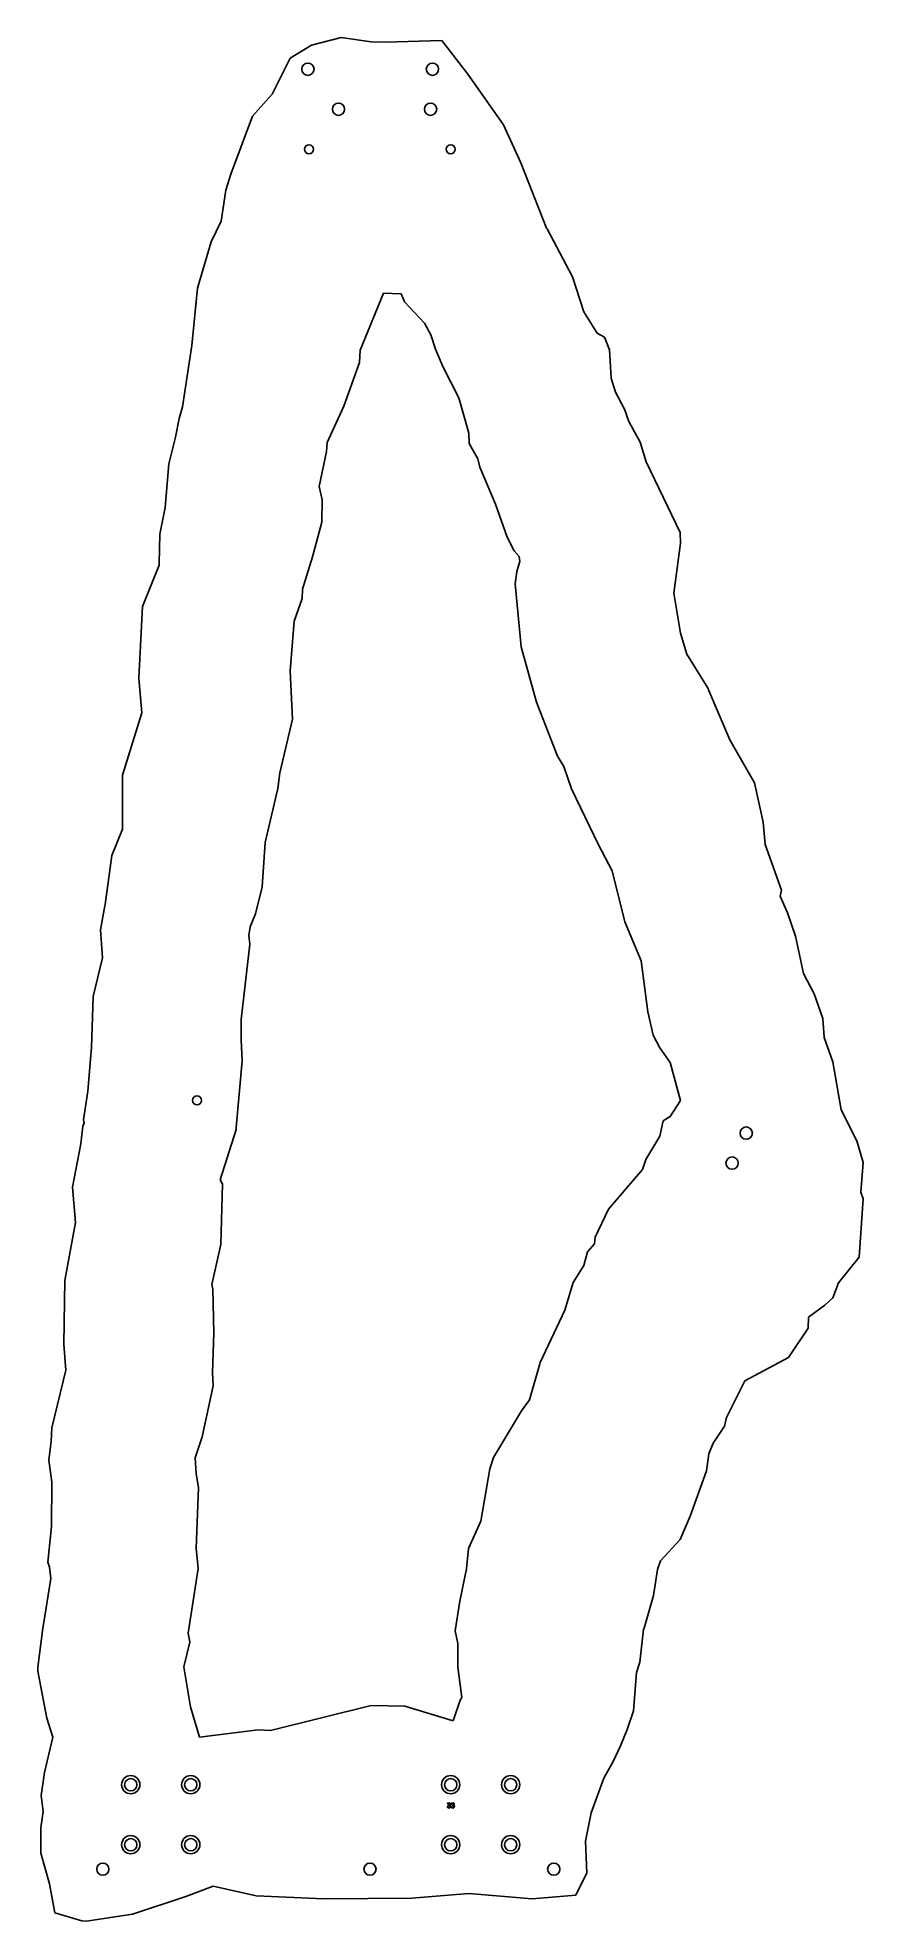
# Model space of a CAD drawing. Header units: millimetres. Extents: x 113 to 939, y 214 to 2098.
import ezdxf

# ---------------------------------------------------------------- set-up
doc = ezdxf.new("R2010")
doc.units = ezdxf.units.MM
doc.linetypes.add('SLD-Durchgehend', pattern=[0])

msp = doc.modelspace()

# ---------------------------------------------------------------- linework, layer by layer
at = {"color": 7, "linetype": 'SLD-Durchgehend', "lineweight": 25}
for p, q in [((386.6, 2090.2), (416.3, 2097.9)), ((416.3, 2097.9), (446.3, 2093.7)), ((446.3, 2093.7), (460.7, 2093.2)), ((460.7, 2093.2), (517, 2095.1)), ((517, 2095.1), (543, 2061.4)), ((347.3, 2041.3), (365.1, 2077.4)), ((365.1, 2077.4), (386.6, 2090.2)), ((543, 2061.4), (578.5, 2010.6)), ((327.5, 2019.2), (347.3, 2041.3)), ((305.9, 1961.2), (327.5, 2019.2)), ((578.5, 2010.6), (595.8, 1972.6)), ((300.9, 1945.3), (305.9, 1961.2)), ((595.8, 1972.6), (621.6, 1907.4)), ((296.3, 1914.5), (300.9, 1945.3)), ((286.3, 1893.7), (296.3, 1914.5)), ((621.6, 1907.4), (622.2, 1906.6)), ((622.2, 1906.6), (647.5, 1858.6)), ((272.5, 1847.5), (286.3, 1893.7)), ((266.9, 1790.1), (272.5, 1847.5)), ((647.5, 1858.6), (658.9, 1823.6)), ((435.4, 1785.4), (458.7, 1842.5)), ((476.2, 1841.6), (458.7, 1842.5)), ((476.2, 1841.6), (479.5, 1833.6)), ((479.5, 1833.6), (499.6, 1812.4)), ((499.6, 1812.4), (505.9, 1800.6)), ((658.9, 1823.6), (672.3, 1802.4)), ((257.7, 1728.7), (266.9, 1790.1)), ((505.9, 1800.6), (510.5, 1786.2)), ((672.3, 1802.4), (679.5, 1798.2)), ((679.5, 1798.2), (684.7, 1785.6)), ((419, 1729.2), (434.6, 1773.1)), ((434.6, 1773.1), (435.4, 1785.4)), ((510.5, 1786.2), (518, 1769)), ((684.7, 1785.6), (686.3, 1757.3)), ((518, 1769), (534.1, 1737.8)), ((686.3, 1757.3), (690.6, 1743.5)), ((534.1, 1737.8), (543.9, 1702.2)), ((690.6, 1743.5), (699.7, 1726.2)), ((250.5, 1698.4), (254.1, 1717.1)), ((254.1, 1717.1), (257.7, 1728.7)), ((402.1, 1692.9), (419, 1729.2)), ((699.7, 1726.2), (704, 1714.1)), ((243.9, 1671.5), (250.5, 1698.4)), ((543.9, 1702.2), (544.2, 1691.9)), ((704, 1714.1), (715.4, 1693.3)), ((394.3, 1649.1), (401.7, 1684.1)), ((401.7, 1684.1), (402.1, 1692.9)), ((544.2, 1691.9), (553, 1676.5)), ((715.4, 1693.3), (721.2, 1673.6)), ((240.2, 1628), (243.9, 1671.5)), ((553, 1676.5), (555, 1668.4)), ((555, 1668.4), (570.7, 1631.4)), ((721.2, 1673.6), (755.3, 1603)), ((397.4, 1635.7), (394.3, 1649.1)), ((234.9, 1601.4), (240.2, 1628)), ((396.8, 1613.3), (397.4, 1635.7)), ((570.7, 1631.4), (582.2, 1598.3)), ((234.2, 1571.9), (234.9, 1601.4)), ((387.6, 1578.6), (396.8, 1613.3)), ((755.3, 1603), (755.8, 1592.2)), ((582.2, 1598.3), (589.4, 1584.7)), ((589.4, 1584.7), (594.4, 1579.1)), ((755.8, 1592.2), (748.9, 1542.4)), ((217.5, 1529.1), (234.1, 1570.4)), ((234.1, 1570.4), (234.2, 1571.9)), ((377.7, 1546.3), (387.6, 1578.6)), ((591.9, 1564.1), (590.2, 1551.6)), ((595.1, 1574.1), (591.9, 1564.1)), ((594.4, 1579.1), (595.1, 1574.1)), ((377.1, 1537.1), (377.7, 1546.3)), ((590.2, 1551.6), (596.2, 1488.6)), ((214, 1457.3), (217.5, 1529.1)), ((369.4, 1514.3), (377.1, 1537.1)), ((748.9, 1542.4), (755.7, 1502.3)), ((365.4, 1464.7), (369.4, 1514.3)), ((596.2, 1488.6), (611.7, 1433.4)), ((755.7, 1502.3), (761.9, 1481.4)), ((761.9, 1481.4), (783.2, 1447.1)), ((217, 1422.5), (214, 1457.3)), ((367.6, 1416.2), (365.4, 1464.7)), ((611.7, 1433.4), (632.6, 1379.4)), ((783.2, 1447.1), (783.8, 1445.7)), ((783.8, 1445.7), (805.1, 1395.8)), ((197.7, 1360.4), (217, 1422.5)), ((354.9, 1362.5), (367.6, 1416.2)), ((805.1, 1395.8), (829.6, 1352.5)), ((632.6, 1379.4), (638.8, 1369)), ((197.5, 1359.6), (197.7, 1360.4)), ((197.5, 1358.8), (197.5, 1359.6)), ((197.5, 1306.4), (197.5, 1358.8)), ((353, 1347), (354.9, 1362.5)), ((638.8, 1369), (646.8, 1346.5)), ((340.4, 1293.1), (353, 1347)), ((646.8, 1346.5), (673.8, 1290.8)), ((829.6, 1352.5), (838.3, 1313.2)), ((186.8, 1279.9), (197.5, 1306.4)), ((838.3, 1313.2), (840.4, 1291)), ((337.4, 1248.6), (340.4, 1293.1)), ((687.2, 1264.8), (673.8, 1290.8)), ((840.4, 1291), (856.8, 1245.4)), ((180.2, 1230.9), (186.8, 1279.9)), ((687.2, 1264.8), (700, 1213.6)), ((330.7, 1221.5), (337.4, 1248.6)), ((856.8, 1245.4), (855.4, 1239.3)), ((175.6, 1205.5), (179.8, 1229.5)), ((179.8, 1229.5), (180.2, 1230.9)), ((855.4, 1239.3), (862.7, 1222.6)), ((323.9, 1200.1), (325.1, 1208.5)), ((325.1, 1208.5), (330.7, 1221.5)), ((700, 1213.6), (716.4, 1174.6)), ((862.7, 1222.6), (870.6, 1199.4)), ((177.4, 1177.5), (175.6, 1205.5)), ((316.2, 1115.9), (324.8, 1191.3)), ((324.8, 1191.3), (323.9, 1200.1)), ((870.6, 1199.4), (878.8, 1161.8)), ((168.2, 1138.8), (177.4, 1177.5)), ((716.4, 1174.6), (723.1, 1123.7)), ((878.8, 1161.8), (889.2, 1141.6)), ((166.5, 1087.9), (168.2, 1138.8)), ((889.2, 1141.6), (898.1, 1116.8)), ((316.1, 1095.6), (316.2, 1115.9)), ((723.1, 1123.7), (728.2, 1100.3)), ((898.1, 1116.8), (899.5, 1098)), ((317.3, 1074.6), (316.1, 1095.6)), ((728.2, 1100.3), (735.1, 1087.7)), ((899.5, 1098), (908.1, 1073.7)), ((162.9, 1044.2), (166.5, 1087.9)), ((311.4, 1007.9), (317.3, 1074.6)), ((735.1, 1087.7), (745.3, 1072.8)), ((745.3, 1072.8), (755.7, 1034.8)), ((908.1, 1073.7), (916.3, 1025.6)), ((158.7, 1015.7), (162.9, 1044.2)), ((745.2, 1018.8), (738.3, 1014.5)), ((755.7, 1034.8), (745.2, 1018.8)), ((916.3, 1025.6), (932.1, 994.5)), ((155.9, 991.7), (157.9, 1009.2)), ((157.9, 1009.2), (159.1, 1012.3)), ((159.1, 1012.3), (158.7, 1015.7)), ((295.2, 955.7), (311.1, 1006.1)), ((311.1, 1006.1), (311.4, 1007.9)), ((734.9, 999.3), (721, 976.1)), ((738.3, 1014.5), (734.9, 999.3)), ((147.7, 948.2), (155.9, 991.7)), ((932.1, 994.5), (938.3, 972.9)), ((717.7, 965.9), (683.5, 926.4)), ((721, 976.1), (717.7, 965.9)), ((938.3, 972.9), (936.1, 943.4)), ((150.6, 912.9), (147.7, 948.2)), ((297.4, 951.7), (295.2, 955.7)), ((295.9, 891), (297.4, 951.7)), ((936.1, 943.4), (938.5, 936.6)), ((683.5, 926.4), (670.2, 898.2)), ((938.5, 936.6), (934.3, 878.3)), ((139.8, 854.9), (150.6, 912.9)), ((286.8, 851), (295.9, 891)), ((669.6, 891.5), (662.7, 883.7)), ((670.2, 898.2), (669.6, 891.5)), ((659.1, 869.8), (648.2, 853.1)), ((662.7, 883.7), (659.1, 869.8)), ((934.3, 878.3), (913.6, 852.5)), ((138.8, 791.3), (139.8, 854.9)), ((287.9, 846.3), (286.8, 851)), ((648.2, 853.1), (640.1, 825.3)), ((913.6, 852.5), (907.9, 837.6)), ((289, 802.5), (287.9, 846.3)), ((900, 830.2), (883.8, 818.2)), ((907.9, 837.6), (900, 830.2)), ((640.1, 825.3), (615.4, 773)), ((883.8, 818.2), (883.5, 807.4)), ((141, 765.4), (138.8, 791.3)), ((287.5, 763.1), (289, 802.5)), ((883.5, 807.4), (863.6, 778.1)), ((615.4, 773), (615.1, 771.6)), ((863.6, 778.1), (819.9, 754.7)), ((126.7, 707.6), (141, 765.4)), ((288.2, 749.6), (287.5, 763.1)), ((615.1, 771.6), (604.6, 735.5)), ((819.9, 754.7), (801.6, 717.8)), ((277.2, 698.6), (288.2, 749.6)), ((604.6, 735.5), (596.6, 724.5)), ((596.6, 724.5), (568.6, 677.9)), ((801.6, 717.8), (799.6, 709.2)), ((126.1, 694.4), (126.7, 707.6)), ((270.1, 677.7), (277.2, 698.6)), ((799.6, 709.2), (788.2, 692.3)), ((123.8, 675.4), (126.1, 694.4)), ((783.9, 681.6), (781.5, 664.7)), ((788.2, 692.3), (783.9, 681.6)), ((126.7, 653.3), (123.8, 675.4)), ((271.1, 661.9), (270.1, 677.7)), ((273.5, 647.7), (271.1, 661.9)), ((565.1, 666.7), (556, 614.2)), ((568.6, 677.9), (565.1, 666.7)), ((781.5, 664.7), (765.2, 619.1)), ((126.4, 608.8), (126.7, 653.3)), ((271.2, 587.2), (273.5, 647.7)), ((122.8, 573.2), (126.4, 608.8)), ((556, 614.2), (543.5, 587)), ((765.2, 619.1), (755.2, 595.8)), ((271.2, 587.2), (273.3, 567)), ((543.5, 587), (541.6, 566.7)), ((755.2, 595.8), (735.7, 574.5)), ((124.6, 568.2), (122.8, 573.2)), ((125.7, 556.8), (124.6, 568.2)), ((263.2, 502.2), (273.3, 567)), ((541.6, 566.7), (535, 534.2)), ((732.5, 566), (728.5, 539.8)), ((735.7, 574.5), (732.5, 566)), ((118.3, 508.9), (125.7, 556.8)), ((535, 534.2), (530.4, 504.7)), ((728.5, 539.8), (719.2, 507.4)), ((117.9, 507.3), (118.3, 508.9)), ((112.7, 468.1), (117.9, 507.3)), ((258.9, 468.5), (265, 493.1)), ((265, 493.1), (263.2, 502.2)), ((530.4, 504.7), (533, 491.8)), ((533, 491.8), (533, 468.1)), ((718.8, 506.4), (715, 473.3)), ((719.2, 507.4), (718.8, 506.4)), ((715, 473.3), (711.7, 463)), ((112.9, 464.2), (112.7, 468.1)), ((121.8, 417.3), (112.9, 464.2)), ((265.7, 428.5), (258.9, 468.5)), ((533, 468.1), (536.8, 437.9)), ((711.7, 463), (708.8, 424.7)), ((528.2, 414.6), (535.2, 435.1)), ((536.8, 437.9), (535.2, 435.1)), ((128, 398.1), (121.8, 417.3)), ((274.7, 398.3), (265.7, 428.5)), ((446.1, 430), (345.6, 404.8)), ((480, 429.1), (446.1, 430)), ((528.2, 414.6), (480, 429.1)), ((708.8, 424.7), (702.4, 405.8)), ((119.5, 362.9), (128, 398.1)), ((333.3, 405.7), (274.7, 398.3)), ((345.6, 404.8), (333.3, 405.7)), ((702.4, 405.8), (695.8, 389.5)), ((695.8, 389.5), (688.4, 373.9)), ((116.2, 340), (119.5, 362.9)), ((688.4, 373.9), (679, 357.2)), ((118.1, 324), (116.2, 340)), ((679, 357.2), (666.3, 322.6)), ((115.7, 307.6), (118.1, 324)), ((666.3, 322.6), (660.8, 294.4)), ((115.9, 282.1), (115.7, 307.6)), ((660.8, 294.4), (661.9, 262.5)), ((124.5, 251.7), (115.9, 282.1)), ((130, 222.7), (124.5, 251.7)), ((288.2, 249.3), (260.8, 238.8)), ((331.3, 239.6), (288.2, 249.3)), ((661.9, 262.5), (650.9, 240.2)), ((260.8, 238.8), (207.7, 221.3)), ((398.9, 236.6), (331.3, 239.6)), ((486.9, 237.3), (398.9, 236.6)), ((543.8, 242), (486.9, 237.3)), ((607.2, 236.6), (543.8, 242)), ((650.9, 240.2), (607.2, 236.6)), ((156.8, 214.4), (130, 222.7)), ((161.5, 214.1), (156.8, 214.4)), ((207.7, 221.3), (161.5, 214.1))]:
    msp.add_line(p, q, dxfattribs=at)
at = {"color": 2, "linetype": 'SLD-Durchgehend', "lineweight": 25, "true_color": 0xffff00}
for p, q in [((522.3, 328.9), (522.8, 328.9)), ((523, 331.4), (522.5, 331.4)), ((523.7, 330), (523.7, 330.5)), ((526.2, 328.9), (526.6, 328.9)), ((526.8, 331.4), (526.4, 331.4)), ((527.6, 330), (527.6, 330.5))]:
    msp.add_line(p, q, dxfattribs=at)
at = {"color": 2, "linetype": 'SLD-Durchgehend', "lineweight": 25, "true_color": 0xffff00, "flags": 128}
for points in [[(522.8, 328.9), (522.9, 328.4), (523.2, 328.2)], [(523.2, 328.2), (523.6, 327.9), (524, 327.9)], [(523.7, 330.5), (524.5, 330.7), (524.9, 331), (525, 331.1), (525, 331.3)], [(525.3, 329), (525.2, 329.2), (525.1, 329.4), (524.7, 329.8), (523.7, 330)], [(525, 331.3), (524.9, 331.7), (524.6, 332), (524, 332.1)], [(524.9, 330.3), (525.2, 330.1), (525.4, 329.9)], [(525.4, 329.9), (525.7, 329.4), (525.7, 329)], [(526.6, 328.9), (526.8, 328.4), (527, 328.2)], [(527, 328.2), (527.5, 327.9), (527.8, 327.9)], [(527.6, 330.5), (528.4, 330.7), (528.7, 331), (528.8, 331.1), (528.9, 331.3)], [(529.1, 329), (529.1, 329.2), (529, 329.4), (528.6, 329.8), (527.6, 330)], [(528.9, 331.3), (528.7, 331.7), (528.5, 332), (527.9, 332.1)], [(528.7, 330.3), (529.1, 330.1), (529.3, 329.9)], [(529.3, 329.9), (529.5, 329.4), (529.6, 329)]]:
    msp.add_lwpolyline(points, dxfattribs=at)
at = {"color": 7, "linetype": 'SLD-Durchgehend', "lineweight": 25}
for centre, radius in [((383, 2066.3), 6.12), ((507.5, 2066.3), 6.12), ((413.6, 2026.3), 6.12), ((505.7, 2026.3), 6.12), ((384, 1986.3), 4.5), ((525.8, 1986.3), 4.5), ((272, 1035.1), 4.5), ((821.4, 1002.4), 6.12), ((807.2, 972.4), 6.12), ((205.8, 350.7), 9.13), ((265.8, 350.7), 9.12), ((525.8, 350.7), 9.13), ((585.8, 350.7), 9.12), ((205.8, 350.7), 6.13), ((265.8, 350.7), 6.12), ((525.8, 350.7), 6.13), ((585.8, 350.7), 6.12), ((205.8, 290.7), 9.13), ((205.8, 290.7), 6.13), ((265.8, 290.7), 9.12), ((265.8, 290.7), 6.12), ((525.8, 290.7), 9.13), ((525.8, 290.7), 6.13), ((585.8, 290.7), 9.12), ((585.8, 290.7), 6.12), ((177.9, 266.2), 6.12), ((445.1, 266.2), 6.12), ((628.9, 266.2), 6.12)]:
    msp.add_circle(centre, radius, dxfattribs=at)
at = {"color": 2, "linetype": 'SLD-Durchgehend', "lineweight": 25, "true_color": 0xffff00}
for centre, radius, start, end in [((524, 329), 1.64, 185.8326, 271.2086), ((524, 331.1), 1.51, 90.0685, 171.4129), ((524, 331.1), 1.07, 88.8961, 163.7827), ((524.1, 331.3), 1.38, 3.4177, 93.2713), ((524.1, 329), 1.15, 263.7268, 355.7156), ((524.1, 329), 1.66, 267.488, 358.5314), ((524.3, 331.3), 1.17, 300.1095, 0.7257), ((527.8, 329), 1.64, 185.8326, 271.2086), ((527.9, 331.1), 1.51, 90.0685, 171.4129), ((527.8, 331.1), 1.07, 88.8961, 163.7827), ((527.9, 331.3), 1.38, 3.4177, 93.2713), ((528, 329), 1.15, 263.7268, 355.7156), ((527.9, 329), 1.66, 267.488, 358.5314), ((528.1, 331.3), 1.17, 300.1095, 0.7257)]:
    msp.add_arc(centre, radius, start, end, dxfattribs=at)

doc.saveas('drawing.dxf')
